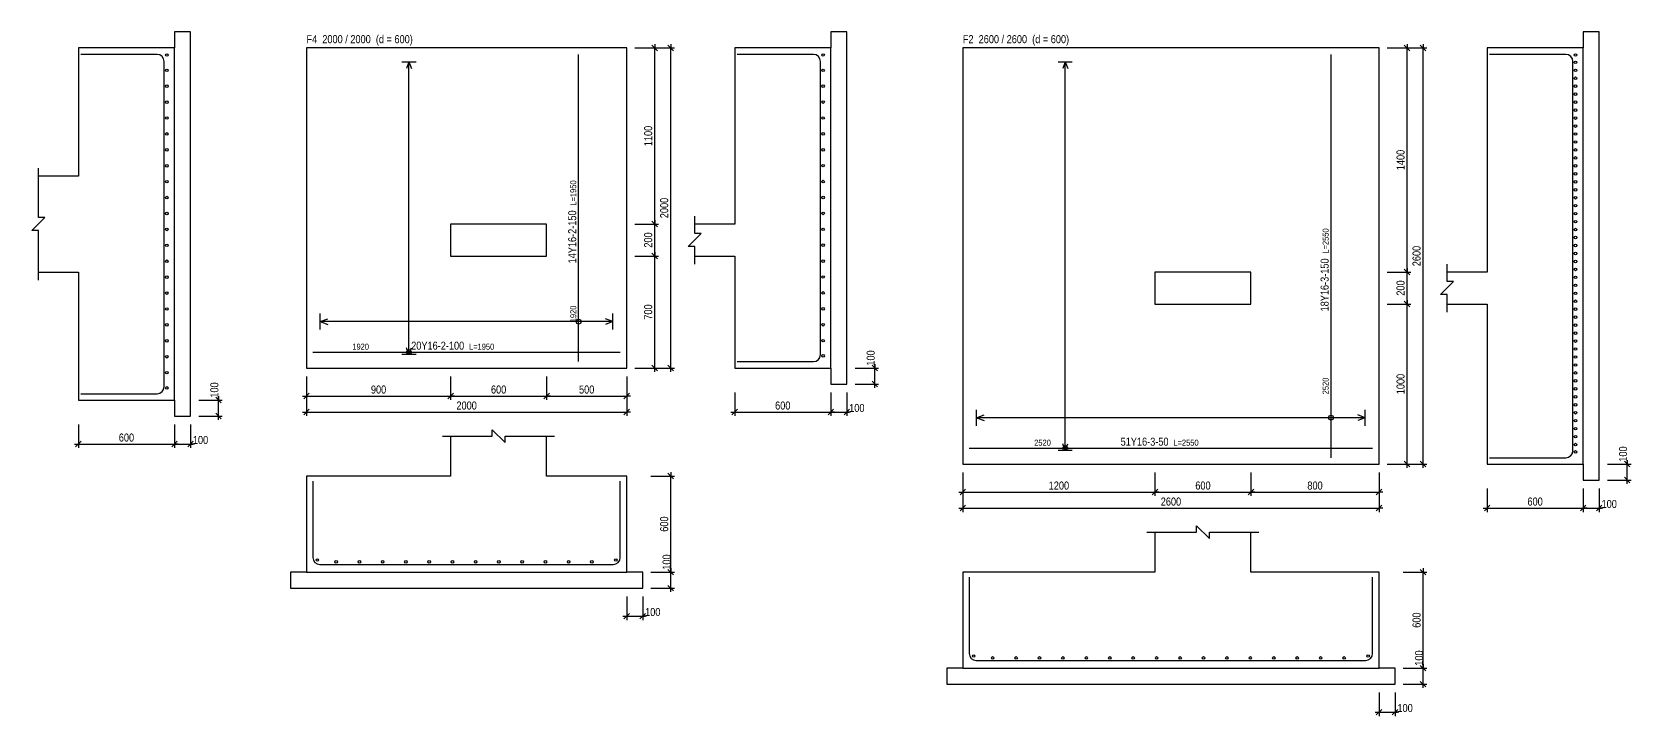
# Model space of a CAD drawing. Extents: x 0 to 206258, y -403073 to 0.
# Drawn here: x 26375 to 46353, y -403073 to -394524 of the extents above; entities that cross this region are included whole.
import ezdxf
from ezdxf.enums import TextEntityAlignment as Align

# ---------------------------------------------------------------- set-up
doc = ezdxf.new("R2010")
doc.units = 0
doc.header["$LTSCALE"] = 1000
for name, color, linetype in [('Break Line', 5, 'Continuous'), ('Column Line(D)', 1, 'Continuous'), ('Dimension Line', 5, 'Continuous'), ('Footing Line(D)', 6, 'Continuous'), ('Rebar Label', 6, 'Continuous'), ('Rebar Line', 7, 'Continuous'), ('Top Rebar Label', 6, 'Continuous'), ('Top Rebar Length Text', 8, 'Continuous'), ('Top Rebar Line', 7, 'Continuous'), ('Top Rebar Span Line', 5, 'Continuous')]:
    doc.layers.add(name, color=color, linetype=linetype)
doc.layers.add('Footing Label(D)', color=94, linetype='Continuous', true_color=0x008100)
doc.layers.add('Lean Concrete Line', color=94, linetype='Continuous', true_color=0x008100)
doc.styles.add('Dimension Text', font='ARIALN.TTF', dxfattribs={"height": 100})
doc.styles.add('Footing Label(D)', font='ARIALN.TTF', dxfattribs={"height": 100})
doc.styles.add('Top Rebar Label', font='ARIALN.TTF', dxfattribs={"height": 100})
doc.styles.add('Top Rebar Length Text', font='ARIALN.TTF', dxfattribs={"height": 75})
doc.dimstyles.new('PADFTG', dxfattribs={"dimtxt": 100, "dimasz": 30, "dimexe": 48.3, "dimexo": 103.5, "dimgap": 30, "dimtad": 1, "dimtoh": 1, "dimdec": 1, "dimlfac": 0.5, "dimdsep": 46, "dimtxsty": 'Dimension Text', "dimblk": 'PCDIM_TICK', "dimcen": 0.09, "dimclrd": 5, "dimclre": 5, "dimclrt": 5, "dimadec": 1, "dimazin": 0, "dimtp": 1, "dimtm": 1, "dimtfac": 1, "dimtdec": 4, "dimtofl": 0, "dimtmove": 0, "dimatfit": 3, "dimfxl": 1, "dimtolj": 1, "dimtzin": 0, "dimarcsym": 0})

# ---------------------------------------------------------------- blocks, each defined once
blk = doc.blocks.new('PCDIM_TICK')
at = {"layer": 'Dimension Line', "color": 0, "transparency": 33554687}
for p, q in [((1.15, 1.15), (-1.15, -1.15)), ((1.61, 0), (0, 0))]:
    blk.add_line(p, q, dxfattribs=at)
blk = doc.blocks.new('*U4488')
at = {"layer": 'Dimension Line', "color": 5, "true_color": 0x0000ff, "transparency": 16777216}
for p, q in [((26955, -399428), (26955, -399723)), ((28155, -399428), (28155, -399723)), ((26955, -399674), (28155, -399674))]:
    blk.add_line(p, q, dxfattribs=at)
at = {"layer": 'Dimension Line', "color": 5, "true_color": 0x0000ff, "transparency": 16777216, "xscale": 30, "yscale": 30, "rotation": 180.0000000000004}
blk.add_blockref('PCDIM_TICK', (26955, -399674), dxfattribs=at)
at = {"layer": 'Dimension Line', "color": 5, "true_color": 0x0000ff, "transparency": 16777216, "xscale": 30, "yscale": 30}
blk.add_blockref('PCDIM_TICK', (28155, -399674), dxfattribs=at)
at = {"layer": 'Dimension Line', "color": 5, "true_color": 0x0000ff, "transparency": 16777216, "insert": (27555, -399644), "char_height": 100, "width": 181.97, "attachment_point": 8, "style": 'Dimension Text'}
blk.add_mtext('600', dxfattribs=at)
blk = doc.blocks.new('*U4489')
at = {"layer": 'Dimension Line', "color": 5, "true_color": 0x0000ff, "transparency": 16777216}
for p, q in [((28155, -399428), (28155, -399723)), ((28355, -399428), (28355, -399723)), ((28155, -399674), (28355, -399674)), ((28355, -399674), (28385, -399674))]:
    blk.add_line(p, q, dxfattribs=at)
at = {"layer": 'Dimension Line', "color": 5, "true_color": 0x0000ff, "transparency": 16777216, "xscale": 30, "yscale": 30, "rotation": 180.0000000000004}
blk.add_blockref('PCDIM_TICK', (28155, -399674), dxfattribs=at)
at = {"layer": 'Dimension Line', "color": 5, "true_color": 0x0000ff, "transparency": 16777216, "xscale": 30, "yscale": 30}
blk.add_blockref('PCDIM_TICK', (28355, -399674), dxfattribs=at)
at = {"layer": 'Dimension Line', "color": 5, "true_color": 0x0000ff, "transparency": 16777216, "insert": (28385, -399674), "char_height": 100, "width": 173.93, "attachment_point": 7, "style": 'Dimension Text'}
blk.add_mtext('100', dxfattribs=at)
blk = doc.blocks.new('*U4490')
at = {"layer": 'Dimension Line', "color": 5, "true_color": 0x0000ff, "transparency": 16777216}
for p, q in [((28458, -399124), (28753, -399124)), ((28705, -399124), (28705, -399094)), ((28705, -399324), (28705, -399124)), ((28458, -399324), (28753, -399324))]:
    blk.add_line(p, q, dxfattribs=at)
at = {"layer": 'Dimension Line', "color": 5, "true_color": 0x0000ff, "transparency": 16777216, "xscale": 30, "yscale": 30}
for p, rotation in [((28705, -399124), 89.99999999999447), ((28705, -399324), 269.9999999999834)]:
    blk.add_blockref('PCDIM_TICK', p, dxfattribs=dict(at, rotation=rotation))
at = {"layer": 'Dimension Line', "color": 5, "true_color": 0x0000ff, "transparency": 16777216, "insert": (28705, -399094), "char_height": 100, "width": 173.93, "attachment_point": 7, "rotation": 90, "style": 'Dimension Text'}
blk.add_mtext('100', dxfattribs=at)
blk = doc.blocks.new('*U4494')
at = {"layer": 'Dimension Line', "color": 5, "true_color": 0x0000ff, "transparency": 16777216}
for p, q in [((29805, -398828), (29805, -399323)), ((33805, -398828), (33805, -399323)), ((29805, -399274), (33805, -399274))]:
    blk.add_line(p, q, dxfattribs=at)
at = {"layer": 'Dimension Line', "color": 5, "true_color": 0x0000ff, "transparency": 16777216, "xscale": 30, "yscale": 30, "rotation": 180.0000000000004}
blk.add_blockref('PCDIM_TICK', (29805, -399274), dxfattribs=at)
at = {"layer": 'Dimension Line', "color": 5, "true_color": 0x0000ff, "transparency": 16777216, "xscale": 30, "yscale": 30}
blk.add_blockref('PCDIM_TICK', (33805, -399274), dxfattribs=at)
at = {"layer": 'Dimension Line', "color": 5, "true_color": 0x0000ff, "transparency": 16777216, "insert": (31805, -399244), "char_height": 100, "width": 247.25, "attachment_point": 8, "style": 'Dimension Text'}
blk.add_mtext('2000', dxfattribs=at)
blk = doc.blocks.new('*U4495')
at = {"layer": 'Dimension Line', "color": 5, "true_color": 0x0000ff, "transparency": 16777216}
for p, q in [((33908, -394724), (34403, -394724)), ((34355, -398724), (34355, -394724)), ((33908, -398724), (34403, -398724))]:
    blk.add_line(p, q, dxfattribs=at)
at = {"layer": 'Dimension Line', "color": 5, "true_color": 0x0000ff, "transparency": 16777216, "xscale": 30, "yscale": 30}
for p, rotation in [((34355, -394724), 89.99999999999447), ((34355, -398724), 269.9999999999834)]:
    blk.add_blockref('PCDIM_TICK', p, dxfattribs=dict(at, rotation=rotation))
at = {"layer": 'Dimension Line', "color": 5, "true_color": 0x0000ff, "transparency": 16777216, "insert": (34325, -396724), "char_height": 100, "width": 247.25, "attachment_point": 8, "rotation": 90, "style": 'Dimension Text'}
blk.add_mtext('2000', dxfattribs=at)
blk = doc.blocks.new('*U4496')
at = {"layer": 'Dimension Line', "color": 5, "true_color": 0x0000ff, "transparency": 16777216}
for p, q in [((29805, -398828), (29805, -399123)), ((31605, -398828), (31605, -399123)), ((29805, -399074), (31605, -399074))]:
    blk.add_line(p, q, dxfattribs=at)
at = {"layer": 'Dimension Line', "color": 5, "true_color": 0x0000ff, "transparency": 16777216, "xscale": 30, "yscale": 30, "rotation": 180.0000000000004}
blk.add_blockref('PCDIM_TICK', (29805, -399074), dxfattribs=at)
at = {"layer": 'Dimension Line', "color": 5, "true_color": 0x0000ff, "transparency": 16777216, "xscale": 30, "yscale": 30}
blk.add_blockref('PCDIM_TICK', (31605, -399074), dxfattribs=at)
at = {"layer": 'Dimension Line', "color": 5, "true_color": 0x0000ff, "transparency": 16777216, "insert": (30705, -399044), "char_height": 100, "width": 181.5, "attachment_point": 8, "style": 'Dimension Text'}
blk.add_mtext('900', dxfattribs=at)
blk = doc.blocks.new('*U4497')
at = {"layer": 'Dimension Line', "color": 5, "true_color": 0x0000ff, "transparency": 16777216}
for p, q in [((31605, -398828), (31605, -399123)), ((32805, -398828), (32805, -399123)), ((31605, -399074), (32805, -399074))]:
    blk.add_line(p, q, dxfattribs=at)
at = {"layer": 'Dimension Line', "color": 5, "true_color": 0x0000ff, "transparency": 16777216, "xscale": 30, "yscale": 30, "rotation": 180.0000000000004}
blk.add_blockref('PCDIM_TICK', (31605, -399074), dxfattribs=at)
at = {"layer": 'Dimension Line', "color": 5, "true_color": 0x0000ff, "transparency": 16777216, "xscale": 30, "yscale": 30}
blk.add_blockref('PCDIM_TICK', (32805, -399074), dxfattribs=at)
at = {"layer": 'Dimension Line', "color": 5, "true_color": 0x0000ff, "transparency": 16777216, "insert": (32205, -399044), "char_height": 100, "width": 181.97, "attachment_point": 8, "style": 'Dimension Text'}
blk.add_mtext('600', dxfattribs=at)
blk = doc.blocks.new('*U4498')
at = {"layer": 'Dimension Line', "color": 5, "true_color": 0x0000ff, "transparency": 16777216}
for p, q in [((32805, -398828), (32805, -399123)), ((33805, -398828), (33805, -399123)), ((32805, -399074), (33805, -399074))]:
    blk.add_line(p, q, dxfattribs=at)
at = {"layer": 'Dimension Line', "color": 5, "true_color": 0x0000ff, "transparency": 16777216, "xscale": 30, "yscale": 30, "rotation": 180.0000000000004}
blk.add_blockref('PCDIM_TICK', (32805, -399074), dxfattribs=at)
at = {"layer": 'Dimension Line', "color": 5, "true_color": 0x0000ff, "transparency": 16777216, "xscale": 30, "yscale": 30}
blk.add_blockref('PCDIM_TICK', (33805, -399074), dxfattribs=at)
at = {"layer": 'Dimension Line', "color": 5, "true_color": 0x0000ff, "transparency": 16777216, "insert": (33305, -399044), "char_height": 100, "width": 181.5, "attachment_point": 8, "style": 'Dimension Text'}
blk.add_mtext('500', dxfattribs=at)
blk = doc.blocks.new('*U4499')
at = {"layer": 'Dimension Line', "color": 5, "true_color": 0x0000ff, "transparency": 16777216}
for p, q in [((33908, -397324), (34203, -397324)), ((34155, -398724), (34155, -397324)), ((33908, -398724), (34203, -398724))]:
    blk.add_line(p, q, dxfattribs=at)
at = {"layer": 'Dimension Line', "color": 5, "true_color": 0x0000ff, "transparency": 16777216, "xscale": 30, "yscale": 30}
for p, rotation in [((34155, -397324), 89.99999999999447), ((34155, -398724), 269.9999999999834)]:
    blk.add_blockref('PCDIM_TICK', p, dxfattribs=dict(at, rotation=rotation))
at = {"layer": 'Dimension Line', "color": 5, "true_color": 0x0000ff, "transparency": 16777216, "insert": (34125, -398024), "char_height": 100, "width": 180.83, "attachment_point": 8, "rotation": 90, "style": 'Dimension Text'}
blk.add_mtext('700', dxfattribs=at)
blk = doc.blocks.new('*U4500')
at = {"layer": 'Dimension Line', "color": 5, "true_color": 0x0000ff, "transparency": 16777216}
for p, q in [((33908, -396924), (34203, -396924)), ((34155, -397324), (34155, -396924)), ((33908, -397324), (34203, -397324))]:
    blk.add_line(p, q, dxfattribs=at)
at = {"layer": 'Dimension Line', "color": 5, "true_color": 0x0000ff, "transparency": 16777216, "xscale": 30, "yscale": 30}
for p, rotation in [((34155, -396924), 89.99999999999447), ((34155, -397324), 269.9999999999834)]:
    blk.add_blockref('PCDIM_TICK', p, dxfattribs=dict(at, rotation=rotation))
at = {"layer": 'Dimension Line', "color": 5, "true_color": 0x0000ff, "transparency": 16777216, "insert": (34125, -397124), "char_height": 100, "width": 182.77, "attachment_point": 8, "rotation": 90, "style": 'Dimension Text'}
blk.add_mtext('200', dxfattribs=at)
blk = doc.blocks.new('*U4501')
at = {"layer": 'Dimension Line', "color": 5, "true_color": 0x0000ff, "transparency": 16777216}
for p, q in [((33908, -394724), (34203, -394724)), ((34155, -396924), (34155, -394724)), ((33908, -396924), (34203, -396924))]:
    blk.add_line(p, q, dxfattribs=at)
at = {"layer": 'Dimension Line', "color": 5, "true_color": 0x0000ff, "transparency": 16777216, "xscale": 30, "yscale": 30}
for p, rotation in [((34155, -394724), 89.99999999999447), ((34155, -396924), 269.9999999999834)]:
    blk.add_blockref('PCDIM_TICK', p, dxfattribs=dict(at, rotation=rotation))
at = {"layer": 'Dimension Line', "color": 5, "true_color": 0x0000ff, "transparency": 16777216, "insert": (34125, -395824), "char_height": 100, "width": 238.4, "attachment_point": 8, "rotation": 90, "style": 'Dimension Text'}
blk.add_mtext('1100', dxfattribs=at)
blk = doc.blocks.new('*U4502')
at = {"layer": 'Dimension Line', "color": 5, "true_color": 0x0000ff, "transparency": 16777216}
for p, q in [((35155, -399028), (35155, -399323)), ((36355, -399028), (36355, -399323)), ((35155, -399274), (36355, -399274))]:
    blk.add_line(p, q, dxfattribs=at)
at = {"layer": 'Dimension Line', "color": 5, "true_color": 0x0000ff, "transparency": 16777216, "xscale": 30, "yscale": 30, "rotation": 180.0000000000004}
blk.add_blockref('PCDIM_TICK', (35155, -399274), dxfattribs=at)
at = {"layer": 'Dimension Line', "color": 5, "true_color": 0x0000ff, "transparency": 16777216, "xscale": 30, "yscale": 30}
blk.add_blockref('PCDIM_TICK', (36355, -399274), dxfattribs=at)
at = {"layer": 'Dimension Line', "color": 5, "true_color": 0x0000ff, "transparency": 16777216, "insert": (35755, -399244), "char_height": 100, "width": 181.97, "attachment_point": 8, "style": 'Dimension Text'}
blk.add_mtext('600', dxfattribs=at)
blk = doc.blocks.new('*U4503')
at = {"layer": 'Dimension Line', "color": 5, "true_color": 0x0000ff, "transparency": 16777216}
for p, q in [((36355, -399028), (36355, -399323)), ((36555, -399028), (36555, -399323)), ((36355, -399274), (36555, -399274)), ((36555, -399274), (36585, -399274))]:
    blk.add_line(p, q, dxfattribs=at)
at = {"layer": 'Dimension Line', "color": 5, "true_color": 0x0000ff, "transparency": 16777216, "xscale": 30, "yscale": 30, "rotation": 180.0000000000004}
blk.add_blockref('PCDIM_TICK', (36355, -399274), dxfattribs=at)
at = {"layer": 'Dimension Line', "color": 5, "true_color": 0x0000ff, "transparency": 16777216, "xscale": 30, "yscale": 30}
blk.add_blockref('PCDIM_TICK', (36555, -399274), dxfattribs=at)
at = {"layer": 'Dimension Line', "color": 5, "true_color": 0x0000ff, "transparency": 16777216, "insert": (36585, -399274), "char_height": 100, "width": 173.93, "attachment_point": 7, "style": 'Dimension Text'}
blk.add_mtext('100', dxfattribs=at)
blk = doc.blocks.new('*U4504')
at = {"layer": 'Dimension Line', "color": 5, "true_color": 0x0000ff, "transparency": 16777216}
for p, q in [((36658, -398724), (36953, -398724)), ((36905, -398724), (36905, -398694)), ((36905, -398924), (36905, -398724)), ((36658, -398924), (36953, -398924))]:
    blk.add_line(p, q, dxfattribs=at)
at = {"layer": 'Dimension Line', "color": 5, "true_color": 0x0000ff, "transparency": 16777216, "xscale": 30, "yscale": 30}
for p, rotation in [((36905, -398724), 89.99999999999447), ((36905, -398924), 269.9999999999834)]:
    blk.add_blockref('PCDIM_TICK', p, dxfattribs=dict(at, rotation=rotation))
at = {"layer": 'Dimension Line', "color": 5, "true_color": 0x0000ff, "transparency": 16777216, "insert": (36905, -398694), "char_height": 100, "width": 173.93, "attachment_point": 7, "rotation": 90, "style": 'Dimension Text'}
blk.add_mtext('100', dxfattribs=at)
blk = doc.blocks.new('*U4505')
at = {"layer": 'Dimension Line', "color": 5, "true_color": 0x0000ff, "transparency": 16777216}
for p, q in [((34108, -400074), (34403, -400074)), ((34355, -401274), (34355, -400074)), ((34108, -401274), (34403, -401274))]:
    blk.add_line(p, q, dxfattribs=at)
at = {"layer": 'Dimension Line', "color": 5, "true_color": 0x0000ff, "transparency": 16777216, "xscale": 30, "yscale": 30}
for p, rotation in [((34355, -400074), 89.99999999999447), ((34355, -401274), 269.9999999999834)]:
    blk.add_blockref('PCDIM_TICK', p, dxfattribs=dict(at, rotation=rotation))
at = {"layer": 'Dimension Line', "color": 5, "true_color": 0x0000ff, "transparency": 16777216, "insert": (34325, -400674), "char_height": 100, "width": 181.97, "attachment_point": 8, "rotation": 90, "style": 'Dimension Text'}
blk.add_mtext('600', dxfattribs=at)
blk = doc.blocks.new('*U4506')
at = {"layer": 'Dimension Line', "color": 5, "true_color": 0x0000ff, "transparency": 16777216}
for p, q in [((34108, -401274), (34403, -401274)), ((34355, -401274), (34355, -401244)), ((34355, -401474), (34355, -401274)), ((34108, -401474), (34403, -401474))]:
    blk.add_line(p, q, dxfattribs=at)
at = {"layer": 'Dimension Line', "color": 5, "true_color": 0x0000ff, "transparency": 16777216, "xscale": 30, "yscale": 30}
for p, rotation in [((34355, -401274), 89.99999999999447), ((34355, -401474), 269.9999999999834)]:
    blk.add_blockref('PCDIM_TICK', p, dxfattribs=dict(at, rotation=rotation))
at = {"layer": 'Dimension Line', "color": 5, "true_color": 0x0000ff, "transparency": 16777216, "insert": (34355, -401244), "char_height": 100, "width": 173.93, "attachment_point": 7, "rotation": 90, "style": 'Dimension Text'}
blk.add_mtext('100', dxfattribs=at)
blk = doc.blocks.new('*U4507')
at = {"layer": 'Dimension Line', "color": 5, "true_color": 0x0000ff, "transparency": 16777216}
for p, q in [((33805, -401578), (33805, -401873)), ((34005, -401578), (34005, -401873)), ((33805, -401824), (34005, -401824)), ((34005, -401824), (34035, -401824))]:
    blk.add_line(p, q, dxfattribs=at)
at = {"layer": 'Dimension Line', "color": 5, "true_color": 0x0000ff, "transparency": 16777216, "xscale": 30, "yscale": 30, "rotation": 180.0000000000004}
blk.add_blockref('PCDIM_TICK', (33805, -401824), dxfattribs=at)
at = {"layer": 'Dimension Line', "color": 5, "true_color": 0x0000ff, "transparency": 16777216, "xscale": 30, "yscale": 30}
blk.add_blockref('PCDIM_TICK', (34005, -401824), dxfattribs=at)
at = {"layer": 'Dimension Line', "color": 5, "true_color": 0x0000ff, "transparency": 16777216, "insert": (34035, -401824), "char_height": 100, "width": 173.93, "attachment_point": 7, "style": 'Dimension Text'}
blk.add_mtext('100', dxfattribs=at)
blk = doc.blocks.new('*U4508')
at = {"layer": 'Dimension Line', "color": 5, "true_color": 0x0000ff, "transparency": 16777216}
for p, q in [((38005, -400028), (38005, -400523)), ((43205, -400028), (43205, -400523)), ((38005, -400474), (43205, -400474))]:
    blk.add_line(p, q, dxfattribs=at)
at = {"layer": 'Dimension Line', "color": 5, "true_color": 0x0000ff, "transparency": 16777216, "xscale": 30, "yscale": 30, "rotation": 180.0000000000004}
blk.add_blockref('PCDIM_TICK', (38005, -400474), dxfattribs=at)
at = {"layer": 'Dimension Line', "color": 5, "true_color": 0x0000ff, "transparency": 16777216, "xscale": 30, "yscale": 30}
blk.add_blockref('PCDIM_TICK', (43205, -400474), dxfattribs=at)
at = {"layer": 'Dimension Line', "color": 5, "true_color": 0x0000ff, "transparency": 16777216, "insert": (40605, -400444), "char_height": 100, "width": 247.25, "attachment_point": 8, "style": 'Dimension Text'}
blk.add_mtext('2600', dxfattribs=at)
blk = doc.blocks.new('*U4509')
at = {"layer": 'Dimension Line', "color": 5, "true_color": 0x0000ff, "transparency": 16777216}
for p, q in [((43308, -394724), (43803, -394724)), ((43755, -399924), (43755, -394724)), ((43308, -399924), (43803, -399924))]:
    blk.add_line(p, q, dxfattribs=at)
at = {"layer": 'Dimension Line', "color": 5, "true_color": 0x0000ff, "transparency": 16777216, "xscale": 30, "yscale": 30}
for p, rotation in [((43755, -394724), 89.99999999999447), ((43755, -399924), 269.9999999999834)]:
    blk.add_blockref('PCDIM_TICK', p, dxfattribs=dict(at, rotation=rotation))
at = {"layer": 'Dimension Line', "color": 5, "true_color": 0x0000ff, "transparency": 16777216, "insert": (43725, -397324), "char_height": 100, "width": 247.25, "attachment_point": 8, "rotation": 90, "style": 'Dimension Text'}
blk.add_mtext('2600', dxfattribs=at)
blk = doc.blocks.new('*U4510')
at = {"layer": 'Dimension Line', "color": 5, "true_color": 0x0000ff, "transparency": 16777216}
for p, q in [((38005, -400028), (38005, -400323)), ((40405, -400028), (40405, -400323)), ((38005, -400274), (40405, -400274))]:
    blk.add_line(p, q, dxfattribs=at)
at = {"layer": 'Dimension Line', "color": 5, "true_color": 0x0000ff, "transparency": 16777216, "xscale": 30, "yscale": 30, "rotation": 180.0000000000004}
blk.add_blockref('PCDIM_TICK', (38005, -400274), dxfattribs=at)
at = {"layer": 'Dimension Line', "color": 5, "true_color": 0x0000ff, "transparency": 16777216, "xscale": 30, "yscale": 30}
blk.add_blockref('PCDIM_TICK', (40405, -400274), dxfattribs=at)
at = {"layer": 'Dimension Line', "color": 5, "true_color": 0x0000ff, "transparency": 16777216, "insert": (39205, -400244), "char_height": 100, "width": 238.4, "attachment_point": 8, "style": 'Dimension Text'}
blk.add_mtext('1200', dxfattribs=at)
blk = doc.blocks.new('*U4511')
at = {"layer": 'Dimension Line', "color": 5, "true_color": 0x0000ff, "transparency": 16777216}
for p, q in [((40405, -400028), (40405, -400323)), ((41605, -400028), (41605, -400323)), ((40405, -400274), (41605, -400274))]:
    blk.add_line(p, q, dxfattribs=at)
at = {"layer": 'Dimension Line', "color": 5, "true_color": 0x0000ff, "transparency": 16777216, "xscale": 30, "yscale": 30, "rotation": 180.0000000000004}
blk.add_blockref('PCDIM_TICK', (40405, -400274), dxfattribs=at)
at = {"layer": 'Dimension Line', "color": 5, "true_color": 0x0000ff, "transparency": 16777216, "xscale": 30, "yscale": 30}
blk.add_blockref('PCDIM_TICK', (41605, -400274), dxfattribs=at)
at = {"layer": 'Dimension Line', "color": 5, "true_color": 0x0000ff, "transparency": 16777216, "insert": (41005, -400244), "char_height": 100, "width": 181.97, "attachment_point": 8, "style": 'Dimension Text'}
blk.add_mtext('600', dxfattribs=at)
blk = doc.blocks.new('*U4512')
at = {"layer": 'Dimension Line', "color": 5, "true_color": 0x0000ff, "transparency": 16777216}
for p, q in [((41605, -400028), (41605, -400323)), ((43205, -400028), (43205, -400323)), ((41605, -400274), (43205, -400274))]:
    blk.add_line(p, q, dxfattribs=at)
at = {"layer": 'Dimension Line', "color": 5, "true_color": 0x0000ff, "transparency": 16777216, "xscale": 30, "yscale": 30, "rotation": 180.0000000000004}
blk.add_blockref('PCDIM_TICK', (41605, -400274), dxfattribs=at)
at = {"layer": 'Dimension Line', "color": 5, "true_color": 0x0000ff, "transparency": 16777216, "xscale": 30, "yscale": 30}
blk.add_blockref('PCDIM_TICK', (43205, -400274), dxfattribs=at)
at = {"layer": 'Dimension Line', "color": 5, "true_color": 0x0000ff, "transparency": 16777216, "insert": (42405, -400244), "char_height": 100, "width": 181.5, "attachment_point": 8, "style": 'Dimension Text'}
blk.add_mtext('800', dxfattribs=at)
blk = doc.blocks.new('*U4513')
at = {"layer": 'Dimension Line', "color": 5, "true_color": 0x0000ff, "transparency": 16777216}
for p, q in [((43308, -397924), (43603, -397924)), ((43555, -399924), (43555, -397924)), ((43308, -399924), (43603, -399924))]:
    blk.add_line(p, q, dxfattribs=at)
at = {"layer": 'Dimension Line', "color": 5, "true_color": 0x0000ff, "transparency": 16777216, "xscale": 30, "yscale": 30}
for p, rotation in [((43555, -397924), 89.99999999999447), ((43555, -399924), 269.9999999999834)]:
    blk.add_blockref('PCDIM_TICK', p, dxfattribs=dict(at, rotation=rotation))
at = {"layer": 'Dimension Line', "color": 5, "true_color": 0x0000ff, "transparency": 16777216, "insert": (43525, -398924), "char_height": 100, "width": 238.4, "attachment_point": 8, "rotation": 90, "style": 'Dimension Text'}
blk.add_mtext('1000', dxfattribs=at)
blk = doc.blocks.new('*U4514')
at = {"layer": 'Dimension Line', "color": 5, "true_color": 0x0000ff, "transparency": 16777216}
for p, q in [((43308, -397524), (43603, -397524)), ((43555, -397924), (43555, -397524)), ((43308, -397924), (43603, -397924))]:
    blk.add_line(p, q, dxfattribs=at)
at = {"layer": 'Dimension Line', "color": 5, "true_color": 0x0000ff, "transparency": 16777216, "xscale": 30, "yscale": 30}
for p, rotation in [((43555, -397524), 89.99999999999447), ((43555, -397924), 269.9999999999834)]:
    blk.add_blockref('PCDIM_TICK', p, dxfattribs=dict(at, rotation=rotation))
at = {"layer": 'Dimension Line', "color": 5, "true_color": 0x0000ff, "transparency": 16777216, "insert": (43525, -397724), "char_height": 100, "width": 182.77, "attachment_point": 8, "rotation": 90, "style": 'Dimension Text'}
blk.add_mtext('200', dxfattribs=at)
blk = doc.blocks.new('*U4515')
at = {"layer": 'Dimension Line', "color": 5, "true_color": 0x0000ff, "transparency": 16777216}
for p, q in [((43308, -394724), (43603, -394724)), ((43555, -397524), (43555, -394724)), ((43308, -397524), (43603, -397524))]:
    blk.add_line(p, q, dxfattribs=at)
at = {"layer": 'Dimension Line', "color": 5, "true_color": 0x0000ff, "transparency": 16777216, "xscale": 30, "yscale": 30}
for p, rotation in [((43555, -394724), 89.99999999999447), ((43555, -397524), 269.9999999999834)]:
    blk.add_blockref('PCDIM_TICK', p, dxfattribs=dict(at, rotation=rotation))
at = {"layer": 'Dimension Line', "color": 5, "true_color": 0x0000ff, "transparency": 16777216, "insert": (43525, -396124), "char_height": 100, "width": 238.4, "attachment_point": 8, "rotation": 90, "style": 'Dimension Text'}
blk.add_mtext('1400', dxfattribs=at)
blk = doc.blocks.new('*U4516')
at = {"layer": 'Dimension Line', "color": 5, "true_color": 0x0000ff, "transparency": 16777216}
for p, q in [((44555, -400228), (44555, -400523)), ((45755, -400228), (45755, -400523)), ((44555, -400474), (45755, -400474))]:
    blk.add_line(p, q, dxfattribs=at)
at = {"layer": 'Dimension Line', "color": 5, "true_color": 0x0000ff, "transparency": 16777216, "xscale": 30, "yscale": 30, "rotation": 180.0000000000004}
blk.add_blockref('PCDIM_TICK', (44555, -400474), dxfattribs=at)
at = {"layer": 'Dimension Line', "color": 5, "true_color": 0x0000ff, "transparency": 16777216, "xscale": 30, "yscale": 30}
blk.add_blockref('PCDIM_TICK', (45755, -400474), dxfattribs=at)
at = {"layer": 'Dimension Line', "color": 5, "true_color": 0x0000ff, "transparency": 16777216, "insert": (45155, -400444), "char_height": 100, "width": 181.97, "attachment_point": 8, "style": 'Dimension Text'}
blk.add_mtext('600', dxfattribs=at)
blk = doc.blocks.new('*U4517')
at = {"layer": 'Dimension Line', "color": 5, "true_color": 0x0000ff, "transparency": 16777216}
for p, q in [((45755, -400228), (45755, -400523)), ((45955, -400228), (45955, -400523)), ((45755, -400474), (45955, -400474)), ((45955, -400474), (45985, -400474))]:
    blk.add_line(p, q, dxfattribs=at)
at = {"layer": 'Dimension Line', "color": 5, "true_color": 0x0000ff, "transparency": 16777216, "xscale": 30, "yscale": 30, "rotation": 180.0000000000004}
blk.add_blockref('PCDIM_TICK', (45755, -400474), dxfattribs=at)
at = {"layer": 'Dimension Line', "color": 5, "true_color": 0x0000ff, "transparency": 16777216, "xscale": 30, "yscale": 30}
blk.add_blockref('PCDIM_TICK', (45955, -400474), dxfattribs=at)
at = {"layer": 'Dimension Line', "color": 5, "true_color": 0x0000ff, "transparency": 16777216, "insert": (45985, -400474), "char_height": 100, "width": 173.93, "attachment_point": 7, "style": 'Dimension Text'}
blk.add_mtext('100', dxfattribs=at)
blk = doc.blocks.new('*U4518')
at = {"layer": 'Dimension Line', "color": 5, "true_color": 0x0000ff, "transparency": 16777216}
for p, q in [((46058, -399924), (46353, -399924)), ((46305, -399924), (46305, -399894)), ((46305, -400124), (46305, -399924)), ((46058, -400124), (46353, -400124))]:
    blk.add_line(p, q, dxfattribs=at)
at = {"layer": 'Dimension Line', "color": 5, "true_color": 0x0000ff, "transparency": 16777216, "xscale": 30, "yscale": 30}
for p, rotation in [((46305, -399924), 89.99999999999447), ((46305, -400124), 269.9999999999834)]:
    blk.add_blockref('PCDIM_TICK', p, dxfattribs=dict(at, rotation=rotation))
at = {"layer": 'Dimension Line', "color": 5, "true_color": 0x0000ff, "transparency": 16777216, "insert": (46305, -399894), "char_height": 100, "width": 173.93, "attachment_point": 7, "rotation": 90, "style": 'Dimension Text'}
blk.add_mtext('100', dxfattribs=at)
blk = doc.blocks.new('*U4519')
at = {"layer": 'Dimension Line', "color": 5, "true_color": 0x0000ff, "transparency": 16777216}
for p, q in [((43508, -401274), (43803, -401274)), ((43755, -402474), (43755, -401274)), ((43508, -402474), (43803, -402474))]:
    blk.add_line(p, q, dxfattribs=at)
at = {"layer": 'Dimension Line', "color": 5, "true_color": 0x0000ff, "transparency": 16777216, "xscale": 30, "yscale": 30}
for p, rotation in [((43755, -401274), 89.99999999999447), ((43755, -402474), 269.9999999999834)]:
    blk.add_blockref('PCDIM_TICK', p, dxfattribs=dict(at, rotation=rotation))
at = {"layer": 'Dimension Line', "color": 5, "true_color": 0x0000ff, "transparency": 16777216, "insert": (43725, -401874), "char_height": 100, "width": 181.97, "attachment_point": 8, "rotation": 90, "style": 'Dimension Text'}
blk.add_mtext('600', dxfattribs=at)
blk = doc.blocks.new('*U4520')
at = {"layer": 'Dimension Line', "color": 5, "true_color": 0x0000ff, "transparency": 16777216}
for p, q in [((43508, -402474), (43803, -402474)), ((43755, -402474), (43755, -402444)), ((43755, -402674), (43755, -402474)), ((43508, -402674), (43803, -402674))]:
    blk.add_line(p, q, dxfattribs=at)
at = {"layer": 'Dimension Line', "color": 5, "true_color": 0x0000ff, "transparency": 16777216, "xscale": 30, "yscale": 30}
for p, rotation in [((43755, -402474), 89.99999999999447), ((43755, -402674), 269.9999999999834)]:
    blk.add_blockref('PCDIM_TICK', p, dxfattribs=dict(at, rotation=rotation))
at = {"layer": 'Dimension Line', "color": 5, "true_color": 0x0000ff, "transparency": 16777216, "insert": (43755, -402444), "char_height": 100, "width": 173.93, "attachment_point": 7, "rotation": 90, "style": 'Dimension Text'}
blk.add_mtext('100', dxfattribs=at)
blk = doc.blocks.new('*U4521')
at = {"layer": 'Dimension Line', "color": 5, "true_color": 0x0000ff, "transparency": 16777216}
for p, q in [((43205, -402778), (43205, -403073)), ((43405, -402778), (43405, -403073)), ((43205, -403024), (43405, -403024)), ((43405, -403024), (43435, -403024))]:
    blk.add_line(p, q, dxfattribs=at)
at = {"layer": 'Dimension Line', "color": 5, "true_color": 0x0000ff, "transparency": 16777216, "xscale": 30, "yscale": 30, "rotation": 180.0000000000004}
blk.add_blockref('PCDIM_TICK', (43205, -403024), dxfattribs=at)
at = {"layer": 'Dimension Line', "color": 5, "true_color": 0x0000ff, "transparency": 16777216, "xscale": 30, "yscale": 30}
blk.add_blockref('PCDIM_TICK', (43405, -403024), dxfattribs=at)
at = {"layer": 'Dimension Line', "color": 5, "true_color": 0x0000ff, "transparency": 16777216, "insert": (43435, -403024), "char_height": 100, "width": 173.93, "attachment_point": 7, "style": 'Dimension Text'}
blk.add_mtext('100', dxfattribs=at)

msp = doc.modelspace()

# ---------------------------------------------------------------- linework, layer by layer
at = {"layer": 'Break Line', "transparency": 33554687}
for points in [[(26454.79, -397624.284), (26454.79, -397004.284), (26374.79, -397004.284), (26534.79, -396844.284), (26454.79, -396844.284), (26454.79, -396224.284)], [(34654.79, -397424.284), (34654.79, -397204.284), (34574.79, -397204.284), (34734.79, -397044.284), (34654.79, -397044.284), (34654.79, -396824.284)], [(44054.79, -398024.284), (44054.79, -397804.284), (43974.79, -397804.284), (44134.79, -397644.284), (44054.79, -397644.284), (44054.79, -397424.284)], [(31504.79, -399574.284), (32124.79, -399574.284), (32124.79, -399494.284), (32284.79, -399654.284), (32284.79, -399574.284), (32904.79, -399574.284)], [(40304.79, -400774.284), (40924.79, -400774.284), (40924.79, -400694.284), (41084.79, -400854.284), (41084.79, -400774.284), (41704.79, -400774.284)]]:
    msp.add_lwpolyline(points, dxfattribs=at)
at = {"layer": 'Column Line(D)', "transparency": 33554687}
for points in [[(31604.79, -397324.284), (32804.79, -397324.284), (32804.79, -396924.284), (31604.79, -396924.284), (31604.79, -397324.284)], [(40404.79, -397924.284), (41604.79, -397924.284), (41604.79, -397524.284), (40404.79, -397524.284), (40404.79, -397924.284)]]:
    msp.add_lwpolyline(points, close=True, dxfattribs=at)
at = {"layer": 'Footing Line(D)', "transparency": 33554687}
for points in [[(26454.79, -397524.284), (26954.79, -397524.284), (26954.79, -397624.284), (26954.79, -399124.284), (28154.79, -399124.284), (28154.79, -394724.284), (26954.79, -394724.284), (26954.79, -396224.284), (26954.79, -396324.284), (26454.79, -396324.284)], [(34654.79, -397324.284), (35154.79, -397324.284), (35154.79, -397424.284), (35154.79, -398724.284), (36354.79, -398724.284), (36354.79, -394724.284), (35154.79, -394724.284), (35154.79, -396824.284), (35154.79, -396924.284), (34654.79, -396924.284)], [(44054.79, -397924.284), (44554.79, -397924.284), (44554.79, -398024.284), (44554.79, -399924.284), (45754.79, -399924.284), (45754.79, -394724.284), (44554.79, -394724.284), (44554.79, -397424.284), (44554.79, -397524.284), (44054.79, -397524.284)], [(31604.79, -399574.284), (31604.79, -400074.284), (31504.79, -400074.284), (29804.79, -400074.284), (29804.79, -401274.284), (33804.79, -401274.284), (33804.79, -400074.284), (32904.79, -400074.284), (32804.79, -400074.284), (32804.79, -399574.284)], [(40404.79, -400774.284), (40404.79, -401274.284), (40304.79, -401274.284), (38004.79, -401274.284), (38004.79, -402474.284), (43204.79, -402474.284), (43204.79, -401274.284), (41704.79, -401274.284), (41604.79, -401274.284), (41604.79, -400774.284)]]:
    msp.add_lwpolyline(points, dxfattribs=at)
for points in [[(29804.79, -398724.284), (33804.79, -398724.284), (33804.79, -394724.284), (29804.79, -394724.284), (29804.79, -398724.284)], [(38004.79, -399924.284), (43204.79, -399924.284), (43204.79, -394724.284), (38004.79, -394724.284), (38004.79, -399924.284)]]:
    msp.add_lwpolyline(points, close=True, dxfattribs=at)
at = {"layer": 'Lean Concrete Line', "transparency": 33554687}
for points in [[(28154.79, -399124.284), (28154.79, -399324.284), (28354.79, -399324.284), (28354.79, -394524.284), (28154.79, -394524.284), (28154.79, -394724.284)], [(36354.79, -398724.284), (36354.79, -398924.284), (36554.79, -398924.284), (36554.79, -394524.284), (36354.79, -394524.284), (36354.79, -394724.284)], [(45754.79, -399924.284), (45754.79, -400124.284), (45954.79, -400124.284), (45954.79, -394524.284), (45754.79, -394524.284), (45754.79, -394724.284)], [(29804.79, -401274.284), (29604.79, -401274.284), (29604.79, -401474.284), (34004.79, -401474.284), (34004.79, -401274.284), (33804.79, -401274.284)], [(38004.79, -402474.284), (37804.79, -402474.284), (37804.79, -402674.284), (43404.79, -402674.284), (43404.79, -402474.284), (43204.79, -402474.284)]]:
    msp.add_lwpolyline(points, dxfattribs=at)
at = {"layer": 'Rebar Label', "transparency": 33554687}
for centre in [(33204.79, -398144.284), (31084.79, -398524.284), (42604.79, -399344.284), (39284.79, -399724.284)]:
    msp.add_circle(centre, 30, dxfattribs=at)
at = {"layer": 'Rebar Line', "transparency": 33554687}
for centre in [(28058.79, -394812.284), (36258.79, -394812.284), (45658.79, -394812.284), (45658.79, -394903.804), (28058.79, -395003.141), (36258.79, -395003.02), (45658.79, -395003.324), (45658.79, -395102.844), (28058.79, -395201.998), (36258.79, -395201.757), (45658.79, -395202.364), (45658.79, -395301.884), (28058.79, -395400.855), (36258.79, -395400.494), (45658.79, -395401.404), (45658.79, -395500.924), (28058.79, -395599.712), (36258.79, -395599.231), (45658.79, -395600.444), (45658.79, -395699.964), (28058.79, -395798.569), (36258.79, -395797.968), (45658.79, -395799.484), (45658.79, -395899.004), (28058.79, -395997.426), (36258.79, -395996.705), (45658.79, -395998.524), (45658.79, -396098.044), (28058.79, -396196.284), (36258.79, -396195.442), (45658.79, -396197.564), (45658.79, -396297.084), (28058.79, -396395.141), (36258.79, -396394.178), (45658.79, -396396.604), (45658.79, -396496.124), (28058.79, -396593.998), (36258.79, -396592.915), (45658.79, -396595.644), (45658.79, -396695.164), (28058.79, -396792.855), (36258.79, -396791.652), (45658.79, -396794.684), (45658.79, -396894.204), (28058.79, -396991.712), (36258.79, -396990.389), (45658.79, -396993.724), (45658.79, -397093.244), (28058.79, -397190.569), (36258.79, -397189.126), (45658.79, -397192.764), (45658.79, -397292.284), (28058.79, -397389.426), (36258.79, -397387.863), (45658.79, -397391.804), (45658.79, -397491.324), (28058.79, -397588.284), (36258.79, -397586.599), (45658.79, -397590.844), (45658.79, -397690.364), (28058.79, -397787.141), (36258.79, -397785.336), (45658.79, -397789.884), (45658.79, -397889.404), (28058.79, -397985.998), (36258.79, -397984.073), (36258.79, -398182.81), (45658.79, -397988.924), (45658.79, -398088.444), (28058.79, -398184.855), (36258.79, -398381.547), (45658.79, -398187.964), (45658.79, -398287.484), (28058.79, -398383.712), (28058.79, -398582.569), (36258.79, -398572.284), (45658.79, -398387.004), (45658.79, -398486.524), (28058.79, -398781.426), (45658.79, -398586.044), (45658.79, -398685.564), (28058.79, -398972.284), (45658.79, -398785.084), (45658.79, -398884.604), (45658.79, -398984.124), (45658.79, -399083.644), (45658.79, -399183.164), (45658.79, -399282.684), (45658.79, -399382.204), (45658.79, -399481.724), (45658.79, -399581.244), (45658.79, -399680.764), (45658.79, -399772.284), (29940.222, -401122.852), (30175.252, -401146.284), (30465.713, -401146.284), (30756.175, -401146.284), (31046.637, -401146.284), (31337.098, -401146.284), (31627.56, -401146.284), (31918.021, -401146.284), (32208.483, -401146.284), (32498.944, -401146.284), (32789.406, -401146.284), (33079.867, -401146.284), (33370.329, -401146.284), (33669.359, -401122.852), (38140.222, -402322.852), (38377.496, -402346.284), (38670.202, -402346.284), (38962.908, -402346.284), (39255.614, -402346.284), (39548.32, -402346.284), (39841.026, -402346.284), (40133.732, -402346.284), (40426.437, -402346.284), (40719.143, -402346.284), (41011.849, -402346.284), (41304.555, -402346.284), (41597.261, -402346.284), (41889.967, -402346.284), (42182.673, -402346.284), (42475.379, -402346.284), (42768.085, -402346.284), (43069.359, -402322.852)]:
    msp.add_circle(centre, 16, dxfattribs=at)
at = {"layer": 'Top Rebar Line', "transparency": 33554687}
for points in [[(26986.79, -399044.284), (27938.826, -399044.284, 0.414213562), (28026.79, -398956.319), (28026.79, -394892.248, 0.414213562), (27938.826, -394804.284), (26986.79, -394804.284)], [(35186.79, -398644.284), (36138.826, -398644.284, 0.414213562), (36226.79, -398556.319), (36226.79, -394892.248, 0.414213562), (36138.826, -394804.284), (35186.79, -394804.284)], [(44586.79, -399844.284), (45538.826, -399844.284, 0.414213562), (45626.79, -399756.319), (45626.79, -394892.248, 0.414213562), (45538.826, -394804.284), (44586.79, -394804.284)], [(29884.79, -400138.284), (29884.79, -401090.319, 0.414213562), (29972.755, -401178.284), (33636.826, -401178.284, 0.414213562), (33724.79, -401090.319), (33724.79, -400138.284)], [(38084.79, -401338.284), (38084.79, -402290.319, 0.414213562), (38172.755, -402378.284), (43036.826, -402378.284, 0.414213562), (43124.79, -402290.319), (43124.79, -401338.284)]]:
    msp.add_lwpolyline(points, format="xyb", dxfattribs=at)
for points in [[(33204.79, -398644.284), (33204.79, -394804.284)], [(42604.79, -399844.284), (42604.79, -394804.284)], [(29884.79, -398524.284), (33724.79, -398524.284)], [(38084.79, -399724.284), (43124.79, -399724.284)]]:
    msp.add_lwpolyline(points, dxfattribs=at)
at = {"layer": 'Top Rebar Span Line', "transparency": 33554687}
for p, q in [((30996.79, -394896.284), (31172.79, -394896.284)), ((31084.79, -394896.284), (31054.693, -394978.977)), ((31084.79, -398552.284), (31084.79, -394896.284)), ((31084.79, -394896.284), (31114.888, -394978.977)), ((39196.79, -394896.284), (39372.79, -394896.284)), ((39284.79, -394896.284), (39254.693, -394978.977)), ((39284.79, -399752.284), (39284.79, -394896.284)), ((39284.79, -394896.284), (39314.888, -394978.977)), ((29976.79, -398244.284), (29976.79, -398044.284)), ((29976.79, -398144.284), (30070.76, -398110.082)), ((33632.79, -398144.284), (29976.79, -398144.284)), ((29976.79, -398144.284), (30070.76, -398178.486)), ((33632.79, -398144.284), (33538.821, -398110.082)), ((33632.79, -398144.284), (33538.821, -398178.486)), ((33632.79, -398244.284), (33632.79, -398044.284)), ((30996.79, -398552.284), (31172.79, -398552.284)), ((31084.79, -398552.284), (31054.693, -398469.591)), ((31084.79, -398552.284), (31114.888, -398469.591)), ((38176.79, -399444.284), (38176.79, -399244.284)), ((38176.79, -399344.284), (38270.76, -399310.082)), ((43032.79, -399344.284), (38176.79, -399344.284)), ((38176.79, -399344.284), (38270.76, -399378.486)), ((43032.79, -399344.284), (42938.821, -399310.082)), ((43032.79, -399344.284), (42938.821, -399378.486)), ((43032.79, -399444.284), (43032.79, -399244.284)), ((39196.79, -399752.284), (39372.79, -399752.284)), ((39284.79, -399752.284), (39254.693, -399669.591)), ((39284.79, -399752.284), (39314.888, -399669.591))]:
    msp.add_line(p, q, dxfattribs=at)

# ---------------------------------------------------------------- texts
at = {"layer": 'Footing Label(D)', "transparency": 33554687, "style": 'Footing Label(D)'}
for s, p in [('F4  2000 / 2000  (d = 600)', (29804.79, -394694.284)), ('F2  2600 / 2600  (d = 600)', (38004.79, -394694.284))]:
    msp.add_text(s, height=100, dxfattribs=at).set_placement(p, align=Align.BOTTOM_LEFT)
at = {"layer": 'Top Rebar Label', "transparency": 33554687, "style": 'Top Rebar Label'}
for s, p in [(' 14Y16-2-150', (33174.79, -396754.284)), (' 18Y16-3-150', (42574.79, -397354.284))]:
    msp.add_text(s, height=100, rotation=90, dxfattribs=at).set_placement(p, align=Align.RIGHT)
for s, p in [(' 20Y16-2-100', (31774.79, -398494.284)), (' 51Y16-3-50', (40574.79, -399694.284))]:
    msp.add_text(s, height=100, dxfattribs=at).set_placement(p, align=Align.RIGHT)
at = {"layer": 'Top Rebar Length Text', "transparency": 33554687, "style": 'Top Rebar Length Text'}
for s, p in [('L=1950', (33174.79, -396694.284)), ('L=2550', (42574.79, -397294.284)), ('1920', (33174.79, -398152.255)), ('2520', (42574.79, -399052.255))]:
    msp.add_text(s, height=75, rotation=90, dxfattribs=at).set_placement(p)
for s, p in [('1920', (30376.819, -398494.284)), ('L=1950', (31834.79, -398494.284)), ('2520', (38895.911, -399694.284)), ('L=2550', (40634.79, -399694.284))]:
    msp.add_text(s, height=75, dxfattribs=at).set_placement(p)

# ---------------------------------------------------------------- dimensions: what is measured, and where the dimension line sits
at = {"layer": 'Dimension Line', "transparency": 33554687}
for p1, p2, distance, picture, middle in [((33804.79, -398724.284), (33804.79, -394724.284), -550, '*U4495', (34354.79, -396724.284)), ((33804.79, -396924.284), (33804.79, -394724.284), -350, '*U4501', (34154.79, -395824.284)), ((43204.79, -399924.284), (43204.79, -394724.284), -550, '*U4509', (43754.79, -397324.284)), ((43204.79, -397524.284), (43204.79, -394724.284), -350, '*U4515', (43554.79, -396124.284)), ((33804.79, -397324.284), (33804.79, -396924.284), -350, '*U4500', (34154.79, -397124.284)), ((33804.79, -398724.284), (33804.79, -397324.284), -350, '*U4499', (34154.79, -398024.284)), ((43204.79, -397924.284), (43204.79, -397524.284), -350, '*U4514', (43554.79, -397724.284)), ((43204.79, -399924.284), (43204.79, -397924.284), -350, '*U4513', (43554.79, -398924.284)), ((36554.79, -398924.284), (36554.79, -398724.284), -350, '*U4504', (36904.79, -398824.284)), ((29804.79, -398724.284), (33804.79, -398724.284), -550, '*U4494', (31804.79, -399274.284)), ((29804.79, -398724.284), (31604.79, -398724.284), -350, '*U4496', (30704.79, -399074.284)), ((31604.79, -398724.284), (32804.79, -398724.284), -350, '*U4497', (32204.79, -399074.284)), ((32804.79, -398724.284), (33804.79, -398724.284), -350, '*U4498', (33304.79, -399074.284)), ((28354.79, -399324.284), (28354.79, -399124.284), -350, '*U4490', (28704.79, -399224.284)), ((35154.79, -398924.284), (36354.79, -398924.284), -350, '*U4502', (35754.79, -399274.284)), ((36354.79, -398924.284), (36554.79, -398924.284), -350, '*U4503', (36454.79, -399274.284)), ((26954.79, -399324.284), (28154.79, -399324.284), -350, '*U4488', (27554.79, -399674.284)), ((28154.79, -399324.284), (28354.79, -399324.284), -350, '*U4489', (28254.79, -399674.284)), ((45954.79, -400124.284), (45954.79, -399924.284), -350, '*U4518', (46304.79, -400024.284)), ((38004.79, -399924.284), (43204.79, -399924.284), -550, '*U4508', (40604.79, -400474.284)), ((38004.79, -399924.284), (40404.79, -399924.284), -350, '*U4510', (39204.79, -400274.284)), ((40404.79, -399924.284), (41604.79, -399924.284), -350, '*U4511', (41004.79, -400274.284)), ((41604.79, -399924.284), (43204.79, -399924.284), -350, '*U4512', (42404.79, -400274.284)), ((34004.79, -401274.284), (34004.79, -400074.284), -350, '*U4505', (34354.79, -400674.284)), ((44554.79, -400124.284), (45754.79, -400124.284), -350, '*U4516', (45154.79, -400474.284)), ((45754.79, -400124.284), (45954.79, -400124.284), -350, '*U4517', (45854.79, -400474.284)), ((34004.79, -401474.284), (34004.79, -401274.284), -350, '*U4506', (34354.79, -401374.284)), ((43404.79, -402474.284), (43404.79, -401274.284), -350, '*U4519', (43754.79, -401874.284)), ((33804.79, -401474.284), (34004.79, -401474.284), -350, '*U4507', (33904.79, -401824.284)), ((43404.79, -402674.284), (43404.79, -402474.284), -350, '*U4520', (43754.79, -402574.284)), ((43204.79, -402674.284), (43404.79, -402674.284), -350, '*U4521', (43304.79, -403024.284))]:
    dim = msp.add_aligned_dim(p1=p1, p2=p2, distance=distance, dimstyle='PADFTG', override={"dimscale": 1, "dimtxt": 100, "dimasz": 30, "dimexe": 48.3, "dimexo": 103.5, "dimgap": 30, "dimtad": 1, "dimtih": 0, "dimdec": 1, "dimlfac": 0.5, "dimzin": 8, "dimlunit": 2, "dimpost": '', "dimtxsty": 'Dimension Text', "dimblk": 'PCDIM_TICK', "dimse1": 0, "dimse2": 0, "dimsd2": 0, "dimclrd": 5, "dimclre": 5, "dimclrt": 5, "dimaunit": 0, "dimadec": 1, "dimazin": 0, "dimtol": 0, "dimtp": 1, "dimtm": 1, "dimtmove": 0}, dxfattribs=at)
    dim.commit()
    dim.dimension.update_dxf_attribs({"geometry": picture, "text_midpoint": middle})

doc.saveas('drawing.dxf')
